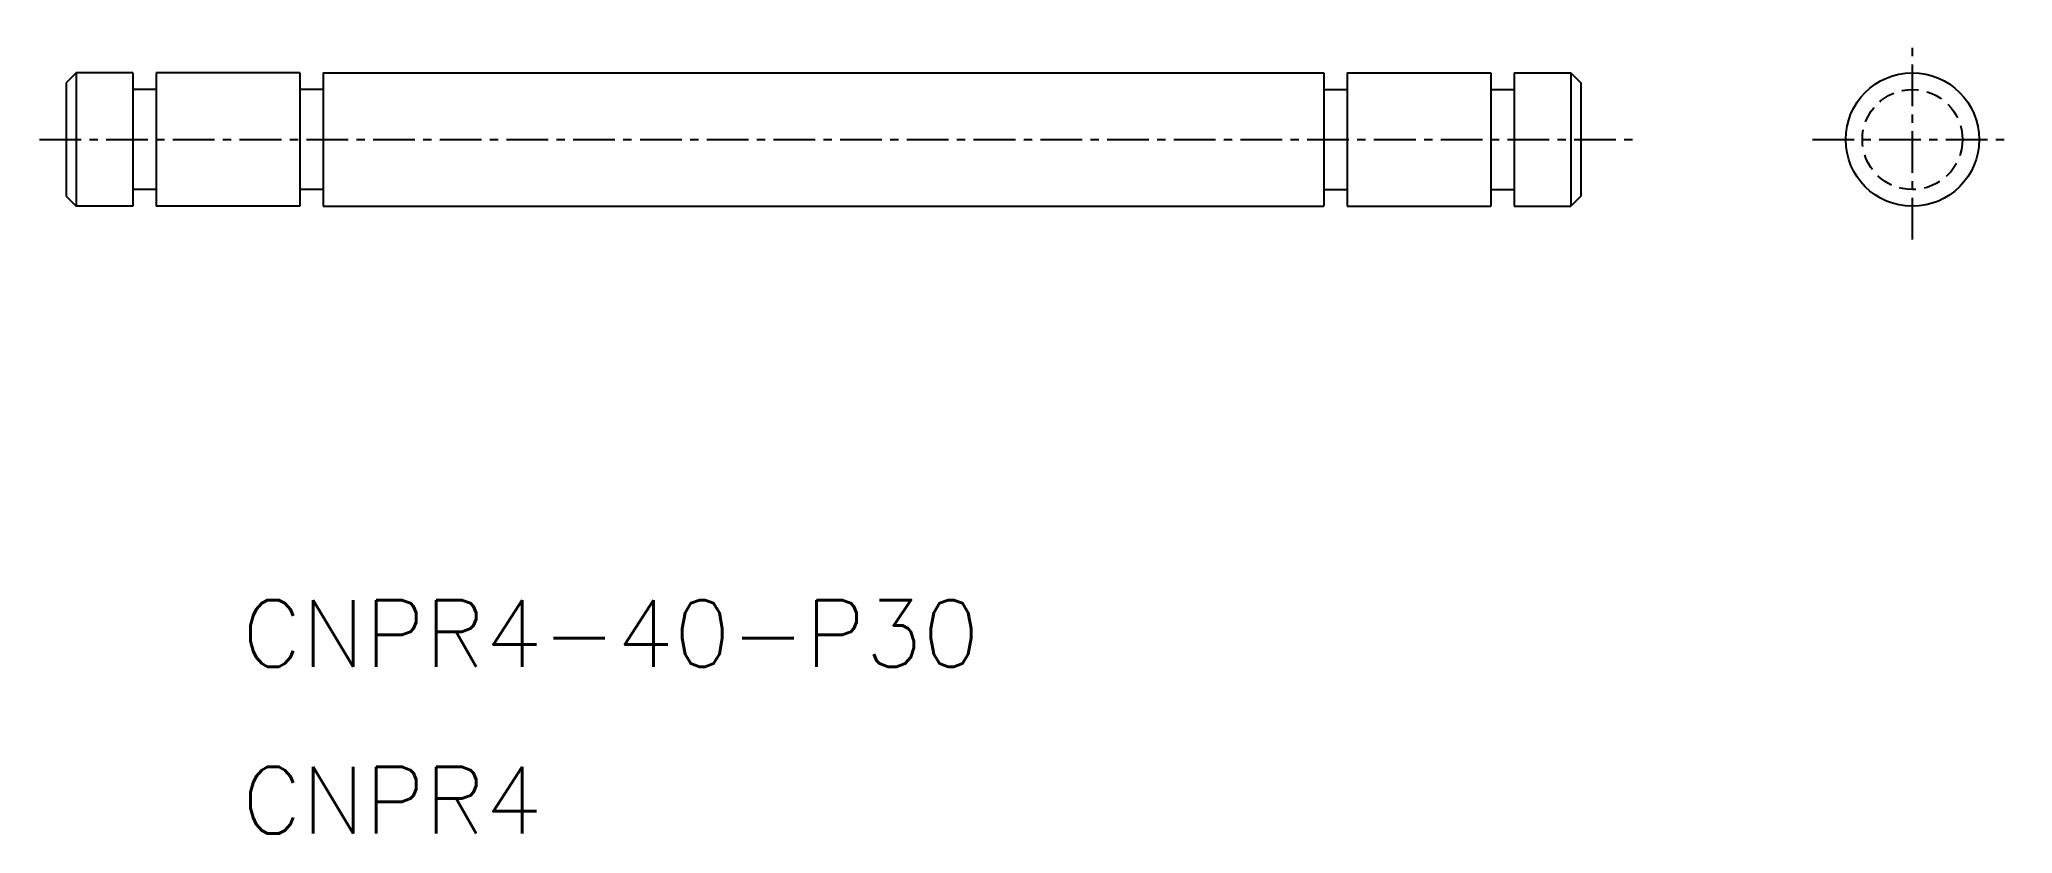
# Model space of a CAD drawing. Extents: x -19844 to -19484, y 30600 to 30714.
# Drawn here: x -19543.4 to -19484.3, y 30690.1 to 30713.9 of the extents above; entities outside this region: 1.
import ezdxf

# ---------------------------------------------------------------- set-up
doc = ezdxf.new("R2010")
doc.units = 0
doc.header["$PDMODE"] = 1
doc.linetypes.add('CENTER', pattern=[2, 1.25, -0.25, 0.25, -0.25])
doc.linetypes.add('DASHED', pattern=[0.75, 0.5, -0.25])
doc.layers.get('0').update_dxf_attribs({"linetype": 'CONTINUOUS'})
doc.layers.add('CENTER', color=1, linetype='CENTER')
doc.styles.add('MISUMI', font='txt.shx')

msp = doc.modelspace()

# ---------------------------------------------------------------- linework, layer by layer
at = {"color": 7, "linetype": 'CONTINUOUS'}
for p, q in [((-19542.303, 30712.913), (-19542.603, 30712.613)), ((-19542.603, 30712.613), (-19542.603, 30709.213)), ((-19542.303, 30712.913), (-19542.303, 30708.913)), ((-19540.603, 30712.913), (-19542.303, 30712.913)), ((-19540.603, 30712.913), (-19540.603, 30708.913)), ((-19535.603, 30712.913), (-19539.903, 30712.913)), ((-19539.903, 30712.913), (-19539.903, 30708.913)), ((-19535.603, 30712.913), (-19535.603, 30708.913)), ((-19534.903, 30712.913), (-19504.903, 30712.913)), ((-19534.903, 30712.913), (-19534.903, 30708.913)), ((-19504.903, 30712.913), (-19504.903, 30708.913)), ((-19504.203, 30712.913), (-19499.903, 30712.913)), ((-19504.203, 30712.913), (-19504.203, 30708.913)), ((-19499.903, 30712.913), (-19499.903, 30708.913)), ((-19499.203, 30712.913), (-19499.203, 30708.913)), ((-19499.203, 30712.913), (-19497.503, 30712.913)), ((-19497.503, 30712.913), (-19497.203, 30712.613)), ((-19497.503, 30712.913), (-19497.503, 30708.913)), ((-19497.203, 30712.613), (-19497.203, 30709.213)), ((-19539.903, 30712.413), (-19540.603, 30712.413)), ((-19534.903, 30712.413), (-19535.603, 30712.413)), ((-19504.903, 30712.413), (-19504.203, 30712.413)), ((-19499.903, 30712.413), (-19499.203, 30712.413)), ((-19542.603, 30709.213), (-19542.303, 30708.913)), ((-19540.603, 30708.913), (-19542.303, 30708.913)), ((-19539.903, 30709.413), (-19540.603, 30709.413)), ((-19535.603, 30708.913), (-19539.903, 30708.913)), ((-19534.903, 30709.413), (-19535.603, 30709.413)), ((-19534.903, 30708.913), (-19504.903, 30708.913)), ((-19504.903, 30709.413), (-19504.203, 30709.413)), ((-19504.203, 30708.913), (-19499.903, 30708.913)), ((-19499.903, 30709.413), (-19499.203, 30709.413)), ((-19499.203, 30708.913), (-19497.503, 30708.913)), ((-19497.203, 30709.213), (-19497.503, 30708.913))]:
    msp.add_line(p, q, dxfattribs=at)
msp.add_circle((-19487.264, 30710.913), 2, dxfattribs=at)
at = {"color": 3, "linetype": 'DASHED'}
msp.add_circle((-19487.264, 30710.913), 1.5, dxfattribs=at)
at = {"color": 7, "linetype": 'CONTINUOUS'}
msp.add_point((-19844.352, 30599.58), dxfattribs=at)
at = {"layer": 'CENTER', "color": 1, "linetype": 'CENTER'}
for p, q in [((-19487.264, 30707.913), (-19487.264, 30713.913)), ((-19543.403, 30710.913), (-19495.582, 30710.913)), ((-19490.264, 30710.913), (-19484.264, 30710.913))]:
    msp.add_line(p, q, dxfattribs=at)

# ---------------------------------------------------------------- texts
at = {"color": 7, "linetype": 'CONTINUOUS', "style": 'MISUMI'}
for s, p in [('CNPR4-40-P30', (-19537.339, 30695.111)), ('CNPR4', (-19537.339, 30690.111))]:
    msp.add_text(s, height=2, dxfattribs=at).set_placement(p)

doc.saveas('drawing.dxf')
